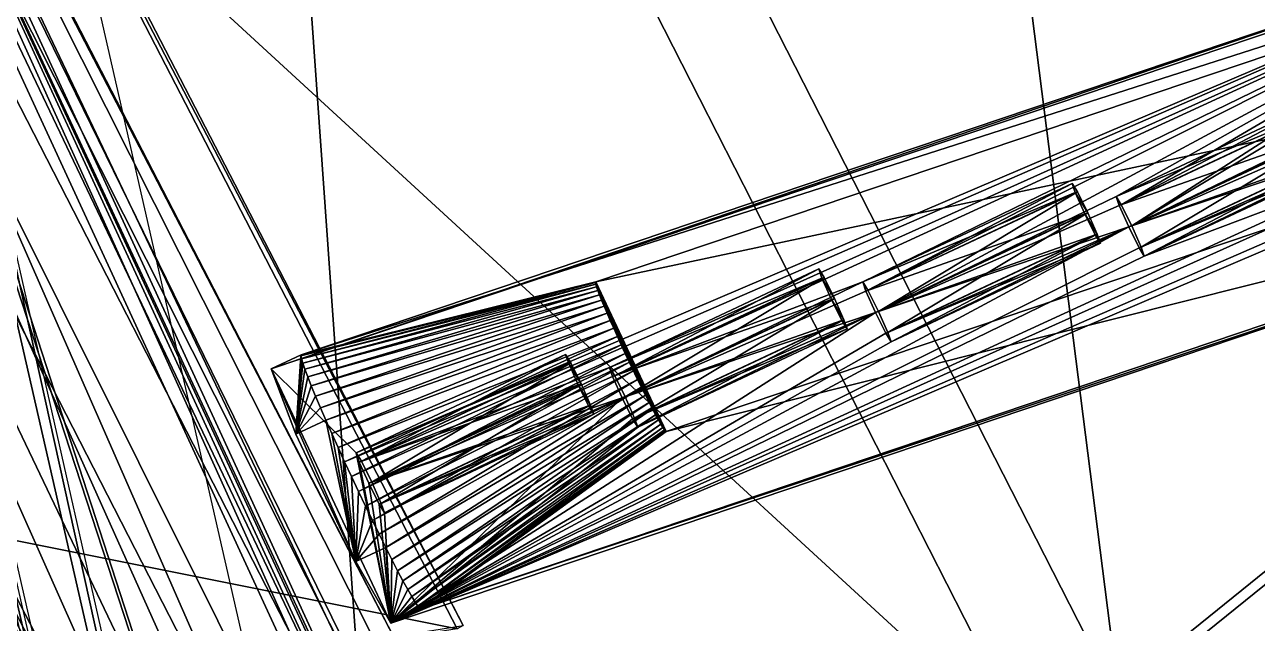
# Model space of a CAD drawing. Header units: millimetres. Extents: x -228 to 228, y -204 to 237.
# Drawn here: x 139.79 to 177.04, y 34.55 to 52.66 of the extents above; entities that cross this region are included whole.
import ezdxf

# ---------------------------------------------------------------- set-up
doc = ezdxf.new("R2010")
doc.units = ezdxf.units.MM
doc.header["$LTSCALE"] = 127.314815
for name, color, linetype in [('1', 7, 'CONTINUOUS'), ('1254', 7, 'CONTINUOUS'), ('1388', 7, 'CONTINUOUS'), ('1413', 7, 'CONTINUOUS'), ('1781', 7, 'CONTINUOUS'), ('1785', 7, 'CONTINUOUS'), ('1786', 7, 'CONTINUOUS'), ('1788', 7, 'CONTINUOUS'), ('1791', 7, 'CONTINUOUS'), ('1792', 7, 'CONTINUOUS'), ('1817', 7, 'CONTINUOUS'), ('28', 7, 'CONTINUOUS'), ('35', 7, 'CONTINUOUS'), ('54', 7, 'CONTINUOUS'), ('55', 7, 'CONTINUOUS'), ('573', 7, 'CONTINUOUS'), ('579', 7, 'CONTINUOUS'), ('598', 7, 'CONTINUOUS'), ('605', 7, 'CONTINUOUS'), ('725', 7, 'CONTINUOUS'), ('7379', 7, 'CONTINUOUS'), ('7406', 7, 'CONTINUOUS'), ('7407', 7, 'CONTINUOUS'), ('7410', 7, 'CONTINUOUS'), ('7776', 7, 'CONTINUOUS'), ('7777', 7, 'CONTINUOUS'), ('7778', 7, 'CONTINUOUS'), ('7779', 7, 'CONTINUOUS'), ('7780', 7, 'CONTINUOUS'), ('7781', 7, 'CONTINUOUS'), ('7782', 7, 'CONTINUOUS'), ('7783', 7, 'CONTINUOUS'), ('7784', 7, 'CONTINUOUS'), ('7785', 7, 'CONTINUOUS'), ('7786', 7, 'CONTINUOUS'), ('7787', 7, 'CONTINUOUS'), ('7788', 7, 'CONTINUOUS'), ('7790', 7, 'CONTINUOUS'), ('7791', 7, 'CONTINUOUS'), ('7798', 7, 'CONTINUOUS'), ('7800', 7, 'CONTINUOUS'), ('7801', 7, 'CONTINUOUS'), ('7803', 7, 'CONTINUOUS'), ('7806', 7, 'CONTINUOUS'), ('7829', 7, 'CONTINUOUS')]:
    doc.layers.add(name, color=color, linetype=linetype)

msp = doc.modelspace()

# ---------------------------------------------------------------- linework, layer by layer
at = {"layer": '1', "color": 5, "linetype": 'Continuous'}
msp.add_3dface([(153.046, 34.485, 1032.773), (131.588, 75.972, 1033.284), (93.212, 24.976, 1037.893), (153.046, 34.485, 1032.773)], dxfattribs=at)
at = {"layer": '1254', "color": 5, "linetype": 'Continuous'}
for points in [[(121.292, 70.028, 1027.748), (159.452, -12.478, 1025.142), (120.549, 69.599, 1026.788), (121.292, 70.028, 1027.748)], [(121.292, 70.028, 1027.748), (142.708, 28.716, 1027.035), (159.452, -12.478, 1025.142), (121.292, 70.028, 1027.748)], [(140.861, 27.882, 1025.974), (119.461, 68.971, 1026.509), (120.549, 69.599, 1026.788), (140.861, 27.882, 1025.974)], [(157.798, -13.048, 1024.474), (140.861, 27.882, 1025.974), (120.549, 69.599, 1026.788), (157.798, -13.048, 1024.474)], [(157.798, -13.048, 1024.474), (120.549, 69.599, 1026.788), (158.696, -12.728, 1024.603), (157.798, -13.048, 1024.474)], [(120.549, 69.599, 1026.788), (159.452, -12.478, 1025.142), (158.696, -12.728, 1024.603), (120.549, 69.599, 1026.788)]]:
    msp.add_3dface(points, dxfattribs=at)
at = {"layer": '1388', "color": 5, "linetype": 'Continuous'}
for points in [[(129.787, 74.933, 1029.772), (168.078, -8.29, 1027.757), (129.505, 74.77, 1029.13), (129.787, 74.933, 1029.772)], [(168.078, -8.29, 1027.757), (129.787, 74.933, 1029.772), (163.663, 3.74, 1028.28), (168.078, -8.29, 1027.757)], [(129.787, 74.933, 1029.772), (155.44, 23.939, 1028.99), (163.663, 3.74, 1028.28), (129.787, 74.933, 1029.772)], [(154.531, 23.572, 1028.094), (128.922, 74.433, 1028.874), (129.505, 74.77, 1029.13), (154.531, 23.572, 1028.094)], [(168.078, -8.29, 1027.757), (167.777, -8.367, 1027.135), (129.505, 74.77, 1029.13), (168.078, -8.29, 1027.757)], [(167.169, -8.569, 1026.864), (162.751, 3.428, 1027.385), (129.505, 74.77, 1029.13), (167.169, -8.569, 1026.864)], [(167.777, -8.367, 1027.135), (167.169, -8.569, 1026.864), (129.505, 74.77, 1029.13), (167.777, -8.367, 1027.135)], [(162.751, 3.428, 1027.385), (154.531, 23.572, 1028.094), (129.505, 74.77, 1029.13), (162.751, 3.428, 1027.385)]]:
    msp.add_3dface(points, dxfattribs=at)
at = {"layer": '1413', "color": 5, "linetype": 'Continuous'}
for points in [[(143.37, 19.293, 1028.884), (119.683, 69.099, 1030.304), (119.004, 68.707, 1029.783), (143.37, 19.293, 1028.884)], [(144.853, 19.947, 1029.433), (119.683, 69.099, 1030.304), (143.37, 19.293, 1028.884), (144.853, 19.947, 1029.433)], [(118.196, 68.241, 1029.657), (143.37, 19.293, 1028.884), (119.004, 68.707, 1029.783), (118.196, 68.241, 1029.657)]]:
    msp.add_3dface(points, dxfattribs=at)
at = {"layer": '1781', "color": 2, "linetype": 'Continuous'}
msp.add_3dface([(140.998, 10.149, 5), (126.308, 9.122, 5), (130.603, 54.096, 5), (140.998, 10.149, 5)], dxfattribs=at)
at = {"layer": '1785', "color": 2, "linetype": 'Continuous'}
for points in [[(129.289, 62.262, 26), (143.5, 0, 26), (134.711, 64.871, 26), (129.289, 62.262, 26)], [(134.711, 64.871, 26), (143.5, 0, 26), (149.517, 0, 26), (134.711, 64.871, 26)]]:
    msp.add_3dface(points, dxfattribs=at)
at = {"layer": '1786', "color": 2, "linetype": 'Continuous'}
for points in [[(138.889, 66.886, 25.156), (154.156, 0, 25.156), (133.212, 64.152, 18.855), (138.889, 66.886, 25.156)], [(154.156, 0, 25.156), (147.855, 0, 18.855), (133.212, 64.152, 18.855), (154.156, 0, 25.156)]]:
    msp.add_3dface(points, dxfattribs=at)
at = {"layer": '1788', "color": 2, "linetype": 'Continuous'}
for points in [[(133.081, 64.089, 18.527), (147.709, 0, 18.527), (132.873, 63.988, 14.121), (133.081, 64.089, 18.527)], [(147.709, 0, 18.527), (147.478, 0, 14.121), (132.873, 63.988, 14.121), (147.709, 0, 18.527)]]:
    msp.add_3dface(points, dxfattribs=at)
at = {"layer": '1791', "color": 2, "linetype": 'Continuous'}
for points in [[(141.304, 0, 23.804), (129.289, 62.262, 26), (127.311, 61.31, 23.804), (141.304, 0, 23.804)], [(143.5, 0, 26), (129.289, 62.262, 26), (141.304, 0, 23.804), (143.5, 0, 26)]]:
    msp.add_3dface(points, dxfattribs=at)
at = {"layer": '1792', "color": 2, "linetype": 'Continuous'}
msp.add_3dface([(141, 0, 18), (127.037, 61.178, 18), (139.154, 0, 11.112), (141, 0, 18)], dxfattribs=at)
at = {"layer": '1817', "color": 2, "linetype": 'Continuous'}
for points in [[(134.711, 64.871, 26), (149.517, 0, 26), (135.161, 65.09, 26.483), (134.711, 64.871, 26)], [(135.161, 65.09, 26.483), (149.517, 0, 26), (149.864, 0, 26.14), (135.161, 65.09, 26.483)]]:
    msp.add_3dface(points, dxfattribs=at)
at = {"layer": '28', "color": 5, "linetype": 'Continuous'}
for points in [[(152.865, 34.39, 1030.783), (83.571, 48.25, 1035.889), (131.412, 75.871, 1031.295), (152.865, 34.39, 1030.783)], [(93.212, 24.976, 1035.889), (83.571, 48.25, 1035.889), (152.865, 34.39, 1030.783), (93.212, 24.976, 1035.889)]]:
    msp.add_3dface(points, dxfattribs=at)
at = {"layer": '35', "color": 5, "linetype": 'Continuous'}
for points in [[(131.588, 75.972, 1033.284), (153.046, 34.485, 1032.773), (131.412, 75.871, 1031.295), (131.588, 75.972, 1033.284)], [(153.046, 34.485, 1032.773), (152.865, 34.39, 1030.783), (131.412, 75.871, 1031.295), (153.046, 34.485, 1032.773)]]:
    msp.add_3dface(points, dxfattribs=at)
at = {"layer": '54', "color": 5, "linetype": 'Continuous'}
for points in [[(119.461, 68.971, 1026.509), (140.861, 27.882, 1025.974), (84.948, 49.044, 1029.672), (119.461, 68.971, 1026.509)], [(84.948, 49.044, 1029.672), (140.861, 27.882, 1025.974), (94.747, 25.387, 1029.672), (84.948, 49.044, 1029.672)]]:
    msp.add_3dface(points, dxfattribs=at)
at = {"layer": '55', "color": 5, "linetype": 'Continuous'}
for points in [[(148.026, 18.961, 1030.543), (129.849, 74.968, 1030.472), (121.502, 70.149, 1031.411), (148.026, 18.961, 1030.543)], [(151.093, 33.866, 1029.97), (129.849, 74.968, 1030.472), (148.026, 18.961, 1030.543), (151.093, 33.866, 1029.97)]]:
    msp.add_3dface(points, dxfattribs=at)
at = {"layer": '573', "color": 5, "linetype": 'Continuous'}
for points in [[(129.849, 74.968, 1030.472), (151.093, 33.866, 1029.97), (129.787, 74.933, 1029.772), (129.849, 74.968, 1030.472)], [(129.787, 74.933, 1029.772), (151.093, 33.866, 1029.97), (155.44, 23.939, 1028.99), (129.787, 74.933, 1029.772)]]:
    msp.add_3dface(points, dxfattribs=at)
at = {"layer": '579', "color": 5, "linetype": 'Continuous'}
for points in [[(126.476, 73.021, 1028.903), (128.922, 74.433, 1028.874), (167.169, -8.569, 1026.864), (126.476, 73.021, 1028.903)], [(167.169, -8.569, 1026.864), (128.922, 74.433, 1028.874), (162.751, 3.428, 1027.385), (167.169, -8.569, 1026.864)], [(162.751, 3.428, 1027.385), (128.922, 74.433, 1028.874), (154.531, 23.572, 1028.094), (162.751, 3.428, 1027.385)], [(124.565, 71.918, 1028.934), (126.476, 73.021, 1028.903), (163.823, -10.296, 1026.662), (124.565, 71.918, 1028.934)], [(163.823, -10.296, 1026.662), (126.476, 73.021, 1028.903), (167.169, -8.569, 1026.864), (163.823, -10.296, 1026.662)], [(122.24, 70.575, 1028.707), (124.565, 71.918, 1028.934), (161.642, -11.401, 1026.38), (122.24, 70.575, 1028.707)], [(161.642, -11.401, 1026.38), (124.565, 71.918, 1028.934), (163.823, -10.296, 1026.662), (161.642, -11.401, 1026.38)], [(121.292, 70.028, 1027.748), (122.24, 70.575, 1028.707), (160.305, -12.063, 1025.877), (121.292, 70.028, 1027.748)], [(160.305, -12.063, 1025.877), (122.24, 70.575, 1028.707), (161.642, -11.401, 1026.38), (160.305, -12.063, 1025.877)], [(142.708, 28.716, 1027.035), (121.292, 70.028, 1027.748), (160.305, -12.063, 1025.877), (142.708, 28.716, 1027.035)]]:
    msp.add_3dface(points, dxfattribs=at)
at = {"layer": '598', "color": 5, "linetype": 'Continuous'}
for points in [[(120.796, 69.742, 1031.257), (120.194, 69.394, 1030.83), (159.266, -12.211, 1028.73), (120.796, 69.742, 1031.257)], [(147.435, 18.692, 1030.461), (120.796, 69.742, 1031.257), (159.266, -12.211, 1028.73), (147.435, 18.692, 1030.461)], [(120.194, 69.394, 1030.83), (119.683, 69.099, 1030.304), (159.266, -12.211, 1028.73), (120.194, 69.394, 1030.83)], [(159.266, -12.211, 1028.73), (119.683, 69.099, 1030.304), (144.853, 19.947, 1029.433), (159.266, -12.211, 1028.73)]]:
    msp.add_3dface(points, dxfattribs=at)
at = {"layer": '605', "color": 5, "linetype": 'Continuous'}
msp.add_3dface([(118.196, 68.241, 1029.657), (97.559, 26.141, 1032.484), (143.37, 19.293, 1028.884), (118.196, 68.241, 1029.657)], dxfattribs=at)
at = {"layer": '725', "color": 5, "linetype": 'Continuous'}
for points in [[(147.435, 18.692, 1030.461), (121.502, 70.149, 1031.411), (121.14, 69.94, 1031.392), (147.435, 18.692, 1030.461)], [(148.026, 18.961, 1030.543), (121.502, 70.149, 1031.411), (147.435, 18.692, 1030.461), (148.026, 18.961, 1030.543)], [(120.796, 69.742, 1031.257), (147.435, 18.692, 1030.461), (121.14, 69.94, 1031.392), (120.796, 69.742, 1031.257)]]:
    msp.add_3dface(points, dxfattribs=at)
at = {"layer": '7379', "color": 6, "linetype": 'Continuous'}
for points in [[(127.606, 73.673, 1026.6), (125.005, 72.172, 1026.6), (147.493, 28.273, 1025.993), (127.606, 73.673, 1026.6)], [(150.105, 29.785, 1025.993), (127.606, 73.673, 1026.6), (147.493, 28.273, 1025.993), (150.105, 29.785, 1025.993)]]:
    msp.add_3dface(points, dxfattribs=at)
at = {"layer": '7406', "color": 6, "linetype": 'Continuous'}
for points in [[(164.87, 95.188, 79.5), (146.238, 84.431, 553.05), (172.881, 32.169, 553.042), (164.87, 95.188, 79.5)], [(190.096, 46.066, 88.542), (164.87, 95.188, 79.5), (172.881, 32.169, 553.042), (190.096, 46.066, 88.542)], [(146.238, 84.431, 553.05), (127.606, 73.673, 1026.6), (150.105, 29.785, 1025.993), (146.238, 84.431, 553.05)], [(146.238, 84.431, 553.05), (150.105, 29.785, 1025.993), (172.881, 32.169, 553.042), (146.238, 84.431, 553.05)], [(200.294, 21.058, 99.884), (190.096, 46.066, 88.542), (172.881, 32.169, 553.042), (200.294, 21.058, 99.884)]]:
    msp.add_3dface(points, dxfattribs=at)
at = {"layer": '7407', "color": 6, "linetype": 'Continuous'}
for points in [[(143.637, 82.929, 553.05), (162.269, 93.686, 79.5), (187.545, 44.423, 88.591), (143.637, 82.929, 553.05)], [(125.005, 72.172, 1026.6), (143.637, 82.929, 553.05), (170.333, 30.504, 553.04), (125.005, 72.172, 1026.6)], [(170.333, 30.504, 553.04), (143.637, 82.929, 553.05), (187.545, 44.423, 88.591), (170.333, 30.504, 553.04)], [(147.493, 28.273, 1025.993), (125.005, 72.172, 1026.6), (170.333, 30.504, 553.04), (147.493, 28.273, 1025.993)], [(197.735, 19.35, 99.988), (170.333, 30.504, 553.04), (187.545, 44.423, 88.591), (197.735, 19.35, 99.988)]]:
    msp.add_3dface(points, dxfattribs=at)
at = {"layer": '7410', "color": 6, "linetype": 'Continuous'}
for points in [[(162.269, 93.686, 79.5), (164.87, 95.188, 79.5), (190.096, 46.066, 88.542), (162.269, 93.686, 79.5)], [(162.269, 93.686, 79.5), (190.096, 46.066, 88.542), (187.545, 44.423, 88.591), (162.269, 93.686, 79.5)]]:
    msp.add_3dface(points, dxfattribs=at)
at = {"layer": '7776', "color": 191, "linetype": 'Continuous', "true_color": 0xba45ff}
for points in [[(149.811, 39.707, 993.697), (147.245, 42.248, 1020.702), (187.887, 55.974, 92.692), (149.811, 39.707, 993.697)], [(149.967, 39.452, 992.993), (149.811, 39.707, 993.697), (187.887, 55.974, 92.692), (149.967, 39.452, 992.993)], [(157.466, 42.292, 818.904), (149.967, 39.452, 992.993), (187.887, 55.974, 92.692), (157.466, 42.292, 818.904)], [(157.622, 42.037, 818.199), (157.466, 42.292, 818.904), (187.887, 55.974, 92.692), (157.622, 42.037, 818.199)], [(187.887, 55.974, 92.692), (165.121, 44.877, 644.111), (157.622, 42.037, 818.199), (187.887, 55.974, 92.692)], [(165.277, 44.623, 643.406), (165.121, 44.877, 644.111), (187.887, 55.974, 92.692), (165.277, 44.623, 643.406)], [(165.591, 43.987, 643.117), (165.277, 44.623, 643.406), (187.887, 55.974, 92.692), (165.591, 43.987, 643.117)], [(172.776, 47.462, 469.317), (165.591, 43.987, 643.117), (187.887, 55.974, 92.692), (172.776, 47.462, 469.317)], [(172.932, 47.208, 468.613), (172.776, 47.462, 469.317), (187.887, 55.974, 92.692), (172.932, 47.208, 468.613)], [(173.246, 46.572, 468.324), (172.932, 47.208, 468.613), (187.887, 55.974, 92.692), (173.246, 46.572, 468.324)], [(180.431, 50.048, 294.524), (173.246, 46.572, 468.324), (187.887, 55.974, 92.692), (180.431, 50.048, 294.524)], [(181.283, 48.238, 294.535), (188.782, 51.078, 120.446), (150.862, 34.556, 1020.746), (181.283, 48.238, 294.535)], [(188.782, 51.078, 120.446), (188.938, 50.823, 119.741), (150.862, 34.556, 1020.746), (188.782, 51.078, 120.446)], [(150.862, 34.556, 1020.746), (188.938, 50.823, 119.741), (191.504, 48.282, 92.737), (150.862, 34.556, 1020.746)], [(180.525, 49.772, 295.232), (173.246, 46.572, 468.324), (180.431, 50.048, 294.524), (180.525, 49.772, 295.232)], [(180.813, 49.128, 295.528), (173.246, 46.572, 468.324), (180.525, 49.772, 295.232), (180.813, 49.128, 295.528)], [(173.534, 45.928, 468.62), (173.246, 46.572, 468.324), (180.813, 49.128, 295.528), (173.534, 45.928, 468.62)], [(173.628, 45.653, 469.328), (173.534, 45.928, 468.62), (180.813, 49.128, 295.528), (173.628, 45.653, 469.328)], [(180.813, 49.128, 295.528), (181.127, 48.492, 295.239), (173.628, 45.653, 469.328), (180.813, 49.128, 295.528)], [(150.862, 34.556, 1020.746), (173.628, 45.653, 469.328), (181.127, 48.492, 295.239), (150.862, 34.556, 1020.746)], [(181.127, 48.492, 295.239), (181.283, 48.238, 294.535), (150.862, 34.556, 1020.746), (181.127, 48.492, 295.239)], [(172.87, 47.187, 470.025), (165.591, 43.987, 643.117), (172.776, 47.462, 469.317), (172.87, 47.187, 470.025)], [(173.158, 46.543, 470.322), (165.591, 43.987, 643.117), (172.87, 47.187, 470.025), (173.158, 46.543, 470.322)], [(165.973, 43.067, 644.121), (173.158, 46.543, 470.322), (150.862, 34.556, 1020.746), (165.973, 43.067, 644.121)], [(173.158, 46.543, 470.322), (173.472, 45.907, 470.033), (150.862, 34.556, 1020.746), (173.158, 46.543, 470.322)], [(165.879, 43.343, 643.413), (165.591, 43.987, 643.117), (173.158, 46.543, 470.322), (165.879, 43.343, 643.413)], [(165.973, 43.067, 644.121), (165.879, 43.343, 643.413), (173.158, 46.543, 470.322), (165.973, 43.067, 644.121)], [(173.472, 45.907, 470.033), (173.628, 45.653, 469.328), (150.862, 34.556, 1020.746), (173.472, 45.907, 470.033)], [(157.936, 41.402, 817.91), (157.622, 42.037, 818.199), (165.121, 44.877, 644.111), (157.936, 41.402, 817.91)], [(165.215, 44.602, 644.819), (157.936, 41.402, 817.91), (165.121, 44.877, 644.111), (165.215, 44.602, 644.819)], [(165.503, 43.957, 645.115), (157.936, 41.402, 817.91), (165.215, 44.602, 644.819), (165.503, 43.957, 645.115)], [(158.317, 40.482, 818.915), (165.503, 43.957, 645.115), (150.862, 34.556, 1020.746), (158.317, 40.482, 818.915)], [(165.503, 43.957, 645.115), (165.817, 43.322, 644.826), (150.862, 34.556, 1020.746), (165.503, 43.957, 645.115)], [(158.224, 40.758, 818.207), (157.936, 41.402, 817.91), (165.503, 43.957, 645.115), (158.224, 40.758, 818.207)], [(158.317, 40.482, 818.915), (158.224, 40.758, 818.207), (165.503, 43.957, 645.115), (158.317, 40.482, 818.915)], [(165.817, 43.322, 644.826), (165.973, 43.067, 644.121), (150.862, 34.556, 1020.746), (165.817, 43.322, 644.826)], [(147.245, 42.248, 1020.702), (149.811, 39.707, 993.697), (150.862, 34.556, 1020.746), (147.245, 42.248, 1020.702)], [(147.988, 40.271, 1024.389), (147.245, 42.248, 1020.702), (149.797, 36.425, 1024.412), (147.988, 40.271, 1024.389)], [(149.797, 36.425, 1024.412), (147.245, 42.248, 1020.702), (150.862, 34.556, 1020.746), (149.797, 36.425, 1024.412)], [(150.281, 38.817, 992.704), (149.967, 39.452, 992.993), (157.466, 42.292, 818.904), (150.281, 38.817, 992.704)], [(157.56, 42.016, 819.612), (150.281, 38.817, 992.704), (157.466, 42.292, 818.904), (157.56, 42.016, 819.612)], [(157.848, 41.372, 819.908), (150.281, 38.817, 992.704), (157.56, 42.016, 819.612), (157.848, 41.372, 819.908)], [(150.569, 38.172, 993), (150.281, 38.817, 992.704), (157.848, 41.372, 819.908), (150.569, 38.172, 993)], [(150.662, 37.897, 993.708), (150.569, 38.172, 993), (157.848, 41.372, 819.908), (150.662, 37.897, 993.708)], [(150.662, 37.897, 993.708), (157.848, 41.372, 819.908), (150.862, 34.556, 1020.746), (150.662, 37.897, 993.708)], [(157.848, 41.372, 819.908), (158.162, 40.737, 819.619), (150.862, 34.556, 1020.746), (157.848, 41.372, 819.908)], [(158.162, 40.737, 819.619), (158.317, 40.482, 818.915), (150.862, 34.556, 1020.746), (158.162, 40.737, 819.619)], [(149.811, 39.707, 993.697), (149.905, 39.431, 994.405), (150.862, 34.556, 1020.746), (149.811, 39.707, 993.697)], [(149.905, 39.431, 994.405), (150.193, 38.787, 994.702), (150.862, 34.556, 1020.746), (149.905, 39.431, 994.405)], [(150.193, 38.787, 994.702), (150.507, 38.151, 994.413), (150.862, 34.556, 1020.746), (150.193, 38.787, 994.702)], [(150.507, 38.151, 994.413), (150.662, 37.897, 993.708), (150.862, 34.556, 1020.746), (150.507, 38.151, 994.413)]]:
    msp.add_3dface(points, dxfattribs=at)
at = {"layer": '7777', "color": 191, "linetype": 'Continuous', "true_color": 0xba45ff}
for points in [[(151.766, 34.982, 1020.792), (191.504, 48.282, 92.737), (192.408, 48.707, 92.783), (151.766, 34.982, 1020.792)], [(150.862, 34.556, 1020.746), (191.504, 48.282, 92.737), (151.766, 34.982, 1020.792), (150.862, 34.556, 1020.746)]]:
    msp.add_3dface(points, dxfattribs=at)
at = {"layer": '7778', "color": 191, "linetype": 'Continuous', "true_color": 0xba45ff}
for points in [[(196.926, 58.344, 101.883), (157.049, 44.877, 1012.41), (199.054, 53.819, 101.909), (196.926, 58.344, 101.883)], [(157.049, 44.877, 1012.41), (159.177, 40.352, 1012.437), (199.054, 53.819, 101.909), (157.049, 44.877, 1012.41)], [(157.044, 44.857, 1012.7), (159.177, 40.352, 1012.437), (157.049, 44.877, 1012.41), (157.044, 44.857, 1012.7)], [(159.157, 40.363, 1012.727), (159.177, 40.352, 1012.437), (157.044, 44.857, 1012.7), (159.157, 40.363, 1012.727)], [(157.053, 44.808, 1012.987), (159.157, 40.363, 1012.727), (157.044, 44.857, 1012.7), (157.053, 44.808, 1012.987)], [(159.123, 40.405, 1013.012), (159.157, 40.363, 1012.727), (157.053, 44.808, 1012.987), (159.123, 40.405, 1013.012)], [(157.076, 44.728, 1013.265), (159.123, 40.405, 1013.012), (157.053, 44.808, 1012.987), (157.076, 44.728, 1013.265)], [(159.076, 40.476, 1013.29), (159.123, 40.405, 1013.012), (157.076, 44.728, 1013.265), (159.076, 40.476, 1013.29)], [(157.114, 44.62, 1013.533), (159.076, 40.476, 1013.29), (157.076, 44.728, 1013.265), (157.114, 44.62, 1013.533)], [(159.015, 40.577, 1013.556), (159.076, 40.476, 1013.29), (157.114, 44.62, 1013.533), (159.015, 40.577, 1013.556)], [(157.164, 44.485, 1013.785), (159.015, 40.577, 1013.556), (157.114, 44.62, 1013.533), (157.164, 44.485, 1013.785)], [(158.942, 40.704, 1013.807), (159.015, 40.577, 1013.556), (157.164, 44.485, 1013.785), (158.942, 40.704, 1013.807)], [(157.228, 44.324, 1014.019), (158.942, 40.704, 1013.807), (157.164, 44.485, 1013.785), (157.228, 44.324, 1014.019)], [(158.858, 40.858, 1014.039), (158.942, 40.704, 1013.807), (157.228, 44.324, 1014.019), (158.858, 40.858, 1014.039)], [(157.304, 44.14, 1014.231), (158.858, 40.858, 1014.039), (157.228, 44.324, 1014.019), (157.304, 44.14, 1014.231)], [(158.764, 41.035, 1014.249), (158.858, 40.858, 1014.039), (157.304, 44.14, 1014.231), (158.764, 41.035, 1014.249)], [(157.39, 43.936, 1014.419), (158.764, 41.035, 1014.249), (157.304, 44.14, 1014.231), (157.39, 43.936, 1014.419)], [(158.661, 41.234, 1014.435), (158.764, 41.035, 1014.249), (157.39, 43.936, 1014.419), (158.661, 41.234, 1014.435)], [(157.487, 43.714, 1014.58), (158.661, 41.234, 1014.435), (157.39, 43.936, 1014.419), (157.487, 43.714, 1014.58)], [(158.551, 41.452, 1014.593), (158.661, 41.234, 1014.435), (157.487, 43.714, 1014.58), (158.551, 41.452, 1014.593)], [(157.592, 43.477, 1014.711), (158.551, 41.452, 1014.593), (157.487, 43.714, 1014.58), (157.592, 43.477, 1014.711)], [(158.434, 41.685, 1014.722), (158.551, 41.452, 1014.593), (157.592, 43.477, 1014.711), (158.434, 41.685, 1014.722)], [(157.703, 43.228, 1014.812), (158.434, 41.685, 1014.722), (157.592, 43.477, 1014.711), (157.703, 43.228, 1014.812)], [(158.314, 41.93, 1014.82), (158.434, 41.685, 1014.722), (157.703, 43.228, 1014.812), (158.314, 41.93, 1014.82)], [(157.821, 42.971, 1014.881), (158.314, 41.93, 1014.82), (157.703, 43.228, 1014.812), (157.821, 42.971, 1014.881)], [(158.19, 42.185, 1014.885), (158.314, 41.93, 1014.82), (157.821, 42.971, 1014.881), (158.19, 42.185, 1014.885)], [(157.942, 42.709, 1014.916), (158.19, 42.185, 1014.885), (157.821, 42.971, 1014.881), (157.942, 42.709, 1014.916)], [(158.066, 42.446, 1014.917), (158.19, 42.185, 1014.885), (157.942, 42.709, 1014.916), (158.066, 42.446, 1014.917)]]:
    msp.add_3dface(points, dxfattribs=at)
at = {"layer": '7779', "color": 191, "linetype": 'Continuous', "true_color": 0xba45ff}
for points in [[(187.887, 55.974, 92.692), (147.245, 42.248, 1020.702), (188.791, 56.399, 92.738), (187.887, 55.974, 92.692)], [(147.245, 42.248, 1020.702), (148.149, 42.673, 1020.747), (188.791, 56.399, 92.738), (147.245, 42.248, 1020.702)]]:
    msp.add_3dface(points, dxfattribs=at)
at = {"layer": '7780', "color": 191, "linetype": 'Continuous', "true_color": 0xba45ff}
for points in [[(156.138, 42.684, 994.019), (156.294, 42.43, 993.314), (156.232, 42.409, 994.726), (156.138, 42.684, 994.019)], [(156.294, 42.43, 993.314), (156.608, 41.794, 993.025), (156.232, 42.409, 994.726), (156.294, 42.43, 993.314)], [(156.608, 41.794, 993.025), (156.52, 41.764, 995.023), (156.232, 42.409, 994.726), (156.608, 41.794, 993.025)], [(156.896, 41.15, 993.321), (156.52, 41.764, 995.023), (156.608, 41.794, 993.025), (156.896, 41.15, 993.321)], [(156.834, 41.129, 994.734), (156.52, 41.764, 995.023), (156.896, 41.15, 993.321), (156.834, 41.129, 994.734)], [(156.99, 40.874, 994.029), (156.834, 41.129, 994.734), (156.896, 41.15, 993.321), (156.99, 40.874, 994.029)]]:
    msp.add_3dface(points, dxfattribs=at)
at = {"layer": '7781', "color": 191, "linetype": 'Continuous', "true_color": 0xba45ff}
for points in [[(150.193, 38.787, 994.702), (156.52, 41.764, 995.023), (156.834, 41.129, 994.734), (150.193, 38.787, 994.702)], [(150.281, 38.817, 992.704), (150.569, 38.172, 993), (156.608, 41.794, 993.025), (150.281, 38.817, 992.704)], [(150.569, 38.172, 993), (156.896, 41.15, 993.321), (156.608, 41.794, 993.025), (150.569, 38.172, 993)], [(150.507, 38.151, 994.413), (150.193, 38.787, 994.702), (156.834, 41.129, 994.734), (150.507, 38.151, 994.413)], [(150.507, 38.151, 994.413), (156.834, 41.129, 994.734), (156.99, 40.874, 994.029), (150.507, 38.151, 994.413)], [(150.569, 38.172, 993), (150.662, 37.897, 993.708), (156.896, 41.15, 993.321), (150.569, 38.172, 993)], [(150.662, 37.897, 993.708), (156.99, 40.874, 994.029), (156.896, 41.15, 993.321), (150.662, 37.897, 993.708)], [(150.662, 37.897, 993.708), (150.507, 38.151, 994.413), (156.99, 40.874, 994.029), (150.662, 37.897, 993.708)]]:
    msp.add_3dface(points, dxfattribs=at)
at = {"layer": '7782', "color": 191, "linetype": 'Continuous', "true_color": 0xba45ff}
for points in [[(149.811, 39.707, 993.697), (149.967, 39.452, 992.993), (156.138, 42.684, 994.019), (149.811, 39.707, 993.697)], [(149.811, 39.707, 993.697), (156.138, 42.684, 994.019), (156.232, 42.409, 994.726), (149.811, 39.707, 993.697)], [(149.967, 39.452, 992.993), (156.294, 42.43, 993.314), (156.138, 42.684, 994.019), (149.967, 39.452, 992.993)], [(149.905, 39.431, 994.405), (149.811, 39.707, 993.697), (156.232, 42.409, 994.726), (149.905, 39.431, 994.405)], [(156.52, 41.764, 995.023), (149.905, 39.431, 994.405), (156.232, 42.409, 994.726), (156.52, 41.764, 995.023)], [(149.967, 39.452, 992.993), (150.281, 38.817, 992.704), (156.294, 42.43, 993.314), (149.967, 39.452, 992.993)], [(150.281, 38.817, 992.704), (156.608, 41.794, 993.025), (156.294, 42.43, 993.314), (150.281, 38.817, 992.704)], [(150.193, 38.787, 994.702), (149.905, 39.431, 994.405), (156.52, 41.764, 995.023), (150.193, 38.787, 994.702)]]:
    msp.add_3dface(points, dxfattribs=at)
at = {"layer": '7783', "color": 191, "linetype": 'Continuous', "true_color": 0xba45ff}
for points in [[(163.793, 45.269, 819.225), (163.949, 45.015, 818.52), (163.887, 44.994, 819.933), (163.793, 45.269, 819.225)], [(163.949, 45.015, 818.52), (164.263, 44.379, 818.232), (163.887, 44.994, 819.933), (163.949, 45.015, 818.52)], [(164.263, 44.379, 818.232), (164.175, 44.35, 820.229), (163.887, 44.994, 819.933), (164.263, 44.379, 818.232)], [(164.551, 43.735, 818.528), (164.175, 44.35, 820.229), (164.263, 44.379, 818.232), (164.551, 43.735, 818.528)], [(164.489, 43.714, 819.94), (164.175, 44.35, 820.229), (164.551, 43.735, 818.528), (164.489, 43.714, 819.94)], [(164.645, 43.46, 819.236), (164.489, 43.714, 819.94), (164.551, 43.735, 818.528), (164.645, 43.46, 819.236)]]:
    msp.add_3dface(points, dxfattribs=at)
at = {"layer": '7784', "color": 191, "linetype": 'Continuous', "true_color": 0xba45ff}
for points in [[(157.848, 41.372, 819.908), (164.175, 44.35, 820.229), (164.489, 43.714, 819.94), (157.848, 41.372, 819.908)], [(157.936, 41.402, 817.91), (158.224, 40.758, 818.207), (164.263, 44.379, 818.232), (157.936, 41.402, 817.91)], [(158.224, 40.758, 818.207), (164.551, 43.735, 818.528), (164.263, 44.379, 818.232), (158.224, 40.758, 818.207)], [(158.162, 40.737, 819.619), (157.848, 41.372, 819.908), (164.489, 43.714, 819.94), (158.162, 40.737, 819.619)], [(158.162, 40.737, 819.619), (164.489, 43.714, 819.94), (164.645, 43.46, 819.236), (158.162, 40.737, 819.619)], [(158.224, 40.758, 818.207), (158.317, 40.482, 818.915), (164.551, 43.735, 818.528), (158.224, 40.758, 818.207)], [(158.317, 40.482, 818.915), (164.645, 43.46, 819.236), (164.551, 43.735, 818.528), (158.317, 40.482, 818.915)], [(158.317, 40.482, 818.915), (158.162, 40.737, 819.619), (164.645, 43.46, 819.236), (158.317, 40.482, 818.915)]]:
    msp.add_3dface(points, dxfattribs=at)
at = {"layer": '7785', "color": 191, "linetype": 'Continuous', "true_color": 0xba45ff}
for points in [[(157.466, 42.292, 818.904), (157.622, 42.037, 818.199), (163.793, 45.269, 819.225), (157.466, 42.292, 818.904)], [(157.466, 42.292, 818.904), (163.793, 45.269, 819.225), (163.887, 44.994, 819.933), (157.466, 42.292, 818.904)], [(157.622, 42.037, 818.199), (163.949, 45.015, 818.52), (163.793, 45.269, 819.225), (157.622, 42.037, 818.199)], [(157.56, 42.016, 819.612), (157.466, 42.292, 818.904), (163.887, 44.994, 819.933), (157.56, 42.016, 819.612)], [(164.175, 44.35, 820.229), (157.56, 42.016, 819.612), (163.887, 44.994, 819.933), (164.175, 44.35, 820.229)], [(157.622, 42.037, 818.199), (157.936, 41.402, 817.91), (163.949, 45.015, 818.52), (157.622, 42.037, 818.199)], [(157.936, 41.402, 817.91), (164.263, 44.379, 818.232), (163.949, 45.015, 818.52), (157.936, 41.402, 817.91)], [(157.848, 41.372, 819.908), (157.56, 42.016, 819.612), (164.175, 44.35, 820.229), (157.848, 41.372, 819.908)]]:
    msp.add_3dface(points, dxfattribs=at)
at = {"layer": '7786', "color": 191, "linetype": 'Continuous', "true_color": 0xba45ff}
for points in [[(171.448, 47.855, 644.432), (171.604, 47.6, 643.727), (171.542, 47.579, 645.14), (171.448, 47.855, 644.432)], [(171.604, 47.6, 643.727), (171.918, 46.964, 643.438), (171.542, 47.579, 645.14), (171.604, 47.6, 643.727)], [(171.918, 46.964, 643.438), (171.83, 46.935, 645.436), (171.542, 47.579, 645.14), (171.918, 46.964, 643.438)], [(172.206, 46.32, 643.734), (171.83, 46.935, 645.436), (171.918, 46.964, 643.438), (172.206, 46.32, 643.734)], [(172.144, 46.299, 645.147), (171.83, 46.935, 645.436), (172.206, 46.32, 643.734), (172.144, 46.299, 645.147)], [(172.3, 46.045, 644.442), (172.144, 46.299, 645.147), (172.206, 46.32, 643.734), (172.3, 46.045, 644.442)]]:
    msp.add_3dface(points, dxfattribs=at)
at = {"layer": '7787', "color": 191, "linetype": 'Continuous', "true_color": 0xba45ff}
for points in [[(165.591, 43.987, 643.117), (165.879, 43.343, 643.413), (171.918, 46.964, 643.438), (165.591, 43.987, 643.117)], [(165.879, 43.343, 643.413), (172.206, 46.32, 643.734), (171.918, 46.964, 643.438), (165.879, 43.343, 643.413)], [(165.503, 43.957, 645.115), (171.83, 46.935, 645.436), (172.144, 46.299, 645.147), (165.503, 43.957, 645.115)], [(165.817, 43.322, 644.826), (165.503, 43.957, 645.115), (172.144, 46.299, 645.147), (165.817, 43.322, 644.826)], [(165.817, 43.322, 644.826), (172.144, 46.299, 645.147), (172.3, 46.045, 644.442), (165.817, 43.322, 644.826)], [(165.879, 43.343, 643.413), (165.973, 43.067, 644.121), (172.206, 46.32, 643.734), (165.879, 43.343, 643.413)], [(165.973, 43.067, 644.121), (172.3, 46.045, 644.442), (172.206, 46.32, 643.734), (165.973, 43.067, 644.121)], [(165.973, 43.067, 644.121), (165.817, 43.322, 644.826), (172.3, 46.045, 644.442), (165.973, 43.067, 644.121)]]:
    msp.add_3dface(points, dxfattribs=at)
at = {"layer": '7788', "color": 191, "linetype": 'Continuous', "true_color": 0xba45ff}
for points in [[(165.121, 44.877, 644.111), (165.277, 44.623, 643.406), (171.448, 47.855, 644.432), (165.121, 44.877, 644.111)], [(165.121, 44.877, 644.111), (171.448, 47.855, 644.432), (171.542, 47.579, 645.14), (165.121, 44.877, 644.111)], [(165.277, 44.623, 643.406), (171.604, 47.6, 643.727), (171.448, 47.855, 644.432), (165.277, 44.623, 643.406)], [(165.215, 44.602, 644.819), (165.121, 44.877, 644.111), (171.542, 47.579, 645.14), (165.215, 44.602, 644.819)], [(171.83, 46.935, 645.436), (165.215, 44.602, 644.819), (171.542, 47.579, 645.14), (171.83, 46.935, 645.436)], [(165.277, 44.623, 643.406), (165.591, 43.987, 643.117), (171.604, 47.6, 643.727), (165.277, 44.623, 643.406)], [(165.591, 43.987, 643.117), (171.918, 46.964, 643.438), (171.604, 47.6, 643.727), (165.591, 43.987, 643.117)], [(165.503, 43.957, 645.115), (165.215, 44.602, 644.819), (171.83, 46.935, 645.436), (165.503, 43.957, 645.115)]]:
    msp.add_3dface(points, dxfattribs=at)
at = {"layer": '7790', "color": 191, "linetype": 'Continuous', "true_color": 0xba45ff}
for points in [[(173.246, 46.572, 468.324), (173.534, 45.928, 468.62), (179.573, 49.55, 468.645), (173.246, 46.572, 468.324)], [(173.534, 45.928, 468.62), (179.861, 48.905, 468.941), (179.573, 49.55, 468.645), (173.534, 45.928, 468.62)], [(173.158, 46.543, 470.322), (179.485, 49.52, 470.643), (179.799, 48.885, 470.354), (173.158, 46.543, 470.322)], [(173.472, 45.907, 470.033), (173.158, 46.543, 470.322), (179.799, 48.885, 470.354), (173.472, 45.907, 470.033)], [(173.472, 45.907, 470.033), (179.799, 48.885, 470.354), (179.955, 48.63, 469.649), (173.472, 45.907, 470.033)], [(173.534, 45.928, 468.62), (173.628, 45.653, 469.328), (179.861, 48.905, 468.941), (173.534, 45.928, 468.62)], [(173.628, 45.653, 469.328), (179.955, 48.63, 469.649), (179.861, 48.905, 468.941), (173.628, 45.653, 469.328)], [(173.628, 45.653, 469.328), (173.472, 45.907, 470.033), (179.955, 48.63, 469.649), (173.628, 45.653, 469.328)]]:
    msp.add_3dface(points, dxfattribs=at)
at = {"layer": '7791', "color": 191, "linetype": 'Continuous', "true_color": 0xba45ff}
for points in [[(172.776, 47.462, 469.317), (172.932, 47.208, 468.613), (179.104, 50.44, 469.638), (172.776, 47.462, 469.317)], [(172.776, 47.462, 469.317), (179.104, 50.44, 469.638), (179.197, 50.164, 470.346), (172.776, 47.462, 469.317)], [(172.932, 47.208, 468.613), (179.259, 50.185, 468.934), (179.104, 50.44, 469.638), (172.932, 47.208, 468.613)], [(172.87, 47.187, 470.025), (172.776, 47.462, 469.317), (179.197, 50.164, 470.346), (172.87, 47.187, 470.025)], [(179.485, 49.52, 470.643), (172.87, 47.187, 470.025), (179.197, 50.164, 470.346), (179.485, 49.52, 470.643)], [(172.932, 47.208, 468.613), (173.246, 46.572, 468.324), (179.259, 50.185, 468.934), (172.932, 47.208, 468.613)], [(173.246, 46.572, 468.324), (179.573, 49.55, 468.645), (179.259, 50.185, 468.934), (173.246, 46.572, 468.324)], [(173.158, 46.543, 470.322), (172.87, 47.187, 470.025), (179.485, 49.52, 470.643), (173.158, 46.543, 470.322)]]:
    msp.add_3dface(points, dxfattribs=at)
at = {"layer": '7798', "color": 191, "linetype": 'Continuous', "true_color": 0xba45ff}
for points in [[(147.245, 42.248, 1020.702), (147.988, 40.271, 1024.389), (148.149, 42.673, 1020.747), (147.245, 42.248, 1020.702)], [(148.149, 42.673, 1020.747), (147.988, 40.271, 1024.389), (148.139, 42.64, 1021.24), (148.149, 42.673, 1020.747)], [(148.139, 42.64, 1021.24), (147.988, 40.271, 1024.389), (148.155, 42.555, 1021.727), (148.139, 42.64, 1021.24)], [(148.155, 42.555, 1021.727), (147.988, 40.271, 1024.389), (148.194, 42.42, 1022.201), (148.155, 42.555, 1021.727)], [(148.194, 42.42, 1022.201), (147.988, 40.271, 1024.389), (148.258, 42.236, 1022.655), (148.194, 42.42, 1022.201)], [(148.258, 42.236, 1022.655), (147.988, 40.271, 1024.389), (148.344, 42.006, 1023.084), (148.258, 42.236, 1022.655)], [(148.344, 42.006, 1023.084), (147.988, 40.271, 1024.389), (148.452, 41.733, 1023.482), (148.344, 42.006, 1023.084)], [(148.452, 41.733, 1023.482), (147.988, 40.271, 1024.389), (148.581, 41.421, 1023.842), (148.452, 41.733, 1023.482)], [(148.581, 41.421, 1023.842), (147.988, 40.271, 1024.389), (148.728, 41.074, 1024.162), (148.581, 41.421, 1023.842)], [(148.728, 41.074, 1024.162), (147.988, 40.271, 1024.389), (148.892, 40.696, 1024.435), (148.728, 41.074, 1024.162)], [(147.988, 40.271, 1024.389), (149.797, 36.425, 1024.412), (148.892, 40.696, 1024.435), (147.988, 40.271, 1024.389)], [(148.892, 40.696, 1024.435), (149.797, 36.425, 1024.412), (149.07, 40.293, 1024.659), (148.892, 40.696, 1024.435)], [(149.07, 40.293, 1024.659), (149.797, 36.425, 1024.412), (149.261, 39.87, 1024.83), (149.07, 40.293, 1024.659)], [(149.261, 39.87, 1024.83), (149.797, 36.425, 1024.412), (149.46, 39.433, 1024.947), (149.261, 39.87, 1024.83)], [(149.46, 39.433, 1024.947), (149.797, 36.425, 1024.412), (149.667, 38.988, 1025.007), (149.46, 39.433, 1024.947)], [(149.667, 38.988, 1025.007), (149.797, 36.425, 1024.412), (149.877, 38.541, 1025.009), (149.667, 38.988, 1025.007)], [(149.877, 38.541, 1025.009), (149.797, 36.425, 1024.412), (150.088, 38.098, 1024.955), (149.877, 38.541, 1025.009)], [(150.088, 38.098, 1024.955), (149.797, 36.425, 1024.412), (150.298, 37.664, 1024.843), (150.088, 38.098, 1024.955)], [(150.298, 37.664, 1024.843), (149.797, 36.425, 1024.412), (150.503, 37.247, 1024.677), (150.298, 37.664, 1024.843)], [(150.503, 37.247, 1024.677), (149.797, 36.425, 1024.412), (150.701, 36.85, 1024.458), (150.503, 37.247, 1024.677)], [(149.797, 36.425, 1024.412), (150.862, 34.556, 1020.746), (150.701, 36.85, 1024.458), (149.797, 36.425, 1024.412)], [(150.701, 36.85, 1024.458), (150.862, 34.556, 1020.746), (150.888, 36.481, 1024.188), (150.701, 36.85, 1024.458)], [(150.888, 36.481, 1024.188), (150.862, 34.556, 1020.746), (151.063, 36.143, 1023.873), (150.888, 36.481, 1024.188)], [(151.063, 36.143, 1023.873), (150.862, 34.556, 1020.746), (151.223, 35.841, 1023.516), (151.063, 36.143, 1023.873)], [(151.223, 35.841, 1023.516), (150.862, 34.556, 1020.746), (151.366, 35.58, 1023.121), (151.223, 35.841, 1023.516)], [(151.366, 35.58, 1023.121), (150.862, 34.556, 1020.746), (151.49, 35.362, 1022.695), (151.366, 35.58, 1023.121)], [(151.49, 35.362, 1022.695), (150.862, 34.556, 1020.746), (151.593, 35.192, 1022.243), (151.49, 35.362, 1022.695)], [(151.593, 35.192, 1022.243), (150.862, 34.556, 1020.746), (151.674, 35.071, 1021.771), (151.593, 35.192, 1022.243)], [(151.674, 35.071, 1021.771), (150.862, 34.556, 1020.746), (151.732, 35, 1021.285), (151.674, 35.071, 1021.771)], [(150.862, 34.556, 1020.746), (151.766, 34.982, 1020.792), (151.732, 35, 1021.285), (150.862, 34.556, 1020.746)]]:
    msp.add_3dface(points, dxfattribs=at)
at = {"layer": '7800', "color": 191, "linetype": 'Continuous', "true_color": 0xba45ff}
for points in [[(159.177, 40.352, 1012.437), (192.408, 48.707, 92.783), (199.054, 53.819, 101.909), (159.177, 40.352, 1012.437)], [(151.766, 34.982, 1020.792), (192.408, 48.707, 92.783), (159.177, 40.352, 1012.437), (151.766, 34.982, 1020.792)]]:
    msp.add_3dface(points, dxfattribs=at)
at = {"layer": '7801', "color": 191, "linetype": 'Continuous', "true_color": 0xba45ff}
for points in [[(157.049, 44.877, 1012.41), (196.926, 58.344, 101.883), (148.149, 42.673, 1020.747), (157.049, 44.877, 1012.41)], [(148.149, 42.673, 1020.747), (196.926, 58.344, 101.883), (188.791, 56.399, 92.738), (148.149, 42.673, 1020.747)]]:
    msp.add_3dface(points, dxfattribs=at)
at = {"layer": '7803', "color": 191, "linetype": 'Continuous', "true_color": 0xba45ff}
for points in [[(157.044, 44.857, 1012.7), (157.049, 44.877, 1012.41), (148.139, 42.64, 1021.24), (157.044, 44.857, 1012.7)], [(157.049, 44.877, 1012.41), (148.149, 42.673, 1020.747), (148.139, 42.64, 1021.24), (157.049, 44.877, 1012.41)], [(157.044, 44.857, 1012.7), (148.139, 42.64, 1021.24), (148.155, 42.555, 1021.727), (157.044, 44.857, 1012.7)], [(157.053, 44.808, 1012.987), (157.044, 44.857, 1012.7), (148.155, 42.555, 1021.727), (157.053, 44.808, 1012.987)], [(157.053, 44.808, 1012.987), (148.155, 42.555, 1021.727), (148.194, 42.42, 1022.201), (157.053, 44.808, 1012.987)], [(157.076, 44.728, 1013.265), (157.053, 44.808, 1012.987), (148.194, 42.42, 1022.201), (157.076, 44.728, 1013.265)], [(157.076, 44.728, 1013.265), (148.194, 42.42, 1022.201), (148.258, 42.236, 1022.655), (157.076, 44.728, 1013.265)], [(157.114, 44.62, 1013.533), (157.076, 44.728, 1013.265), (148.258, 42.236, 1022.655), (157.114, 44.62, 1013.533)], [(157.114, 44.62, 1013.533), (148.258, 42.236, 1022.655), (148.344, 42.006, 1023.084), (157.114, 44.62, 1013.533)], [(157.164, 44.485, 1013.785), (157.114, 44.62, 1013.533), (148.344, 42.006, 1023.084), (157.164, 44.485, 1013.785)], [(157.164, 44.485, 1013.785), (148.344, 42.006, 1023.084), (148.452, 41.733, 1023.482), (157.164, 44.485, 1013.785)], [(157.228, 44.324, 1014.019), (157.164, 44.485, 1013.785), (148.452, 41.733, 1023.482), (157.228, 44.324, 1014.019)], [(157.228, 44.324, 1014.019), (148.452, 41.733, 1023.482), (148.581, 41.421, 1023.842), (157.228, 44.324, 1014.019)], [(157.304, 44.14, 1014.231), (157.228, 44.324, 1014.019), (148.581, 41.421, 1023.842), (157.304, 44.14, 1014.231)], [(157.304, 44.14, 1014.231), (148.581, 41.421, 1023.842), (148.728, 41.074, 1024.162), (157.304, 44.14, 1014.231)], [(157.39, 43.936, 1014.419), (157.304, 44.14, 1014.231), (148.728, 41.074, 1024.162), (157.39, 43.936, 1014.419)], [(157.39, 43.936, 1014.419), (148.728, 41.074, 1024.162), (148.892, 40.696, 1024.435), (157.39, 43.936, 1014.419)], [(157.487, 43.714, 1014.58), (157.39, 43.936, 1014.419), (148.892, 40.696, 1024.435), (157.487, 43.714, 1014.58)], [(157.487, 43.714, 1014.58), (148.892, 40.696, 1024.435), (149.07, 40.293, 1024.659), (157.487, 43.714, 1014.58)], [(157.592, 43.477, 1014.711), (157.487, 43.714, 1014.58), (149.07, 40.293, 1024.659), (157.592, 43.477, 1014.711)], [(157.592, 43.477, 1014.711), (149.07, 40.293, 1024.659), (149.261, 39.87, 1024.83), (157.592, 43.477, 1014.711)], [(157.703, 43.228, 1014.812), (157.592, 43.477, 1014.711), (149.261, 39.87, 1024.83), (157.703, 43.228, 1014.812)], [(157.703, 43.228, 1014.812), (149.261, 39.87, 1024.83), (149.46, 39.433, 1024.947), (157.703, 43.228, 1014.812)], [(157.821, 42.971, 1014.881), (157.703, 43.228, 1014.812), (149.46, 39.433, 1024.947), (157.821, 42.971, 1014.881)], [(157.821, 42.971, 1014.881), (149.46, 39.433, 1024.947), (149.667, 38.988, 1025.007), (157.821, 42.971, 1014.881)], [(157.942, 42.709, 1014.916), (157.821, 42.971, 1014.881), (149.667, 38.988, 1025.007), (157.942, 42.709, 1014.916)], [(157.942, 42.709, 1014.916), (149.667, 38.988, 1025.007), (149.877, 38.541, 1025.009), (157.942, 42.709, 1014.916)], [(158.066, 42.446, 1014.917), (157.942, 42.709, 1014.916), (149.877, 38.541, 1025.009), (158.066, 42.446, 1014.917)], [(158.066, 42.446, 1014.917), (149.877, 38.541, 1025.009), (150.088, 38.098, 1024.955), (158.066, 42.446, 1014.917)], [(158.19, 42.185, 1014.885), (158.066, 42.446, 1014.917), (150.088, 38.098, 1024.955), (158.19, 42.185, 1014.885)], [(158.19, 42.185, 1014.885), (150.088, 38.098, 1024.955), (150.298, 37.664, 1024.843), (158.19, 42.185, 1014.885)], [(158.314, 41.93, 1014.82), (158.19, 42.185, 1014.885), (150.298, 37.664, 1024.843), (158.314, 41.93, 1014.82)], [(158.314, 41.93, 1014.82), (150.298, 37.664, 1024.843), (150.503, 37.247, 1024.677), (158.314, 41.93, 1014.82)], [(158.434, 41.685, 1014.722), (158.314, 41.93, 1014.82), (150.503, 37.247, 1024.677), (158.434, 41.685, 1014.722)], [(158.434, 41.685, 1014.722), (150.503, 37.247, 1024.677), (150.701, 36.85, 1024.458), (158.434, 41.685, 1014.722)], [(158.551, 41.452, 1014.593), (158.434, 41.685, 1014.722), (150.701, 36.85, 1024.458), (158.551, 41.452, 1014.593)], [(158.551, 41.452, 1014.593), (150.701, 36.85, 1024.458), (150.888, 36.481, 1024.188), (158.551, 41.452, 1014.593)], [(158.661, 41.234, 1014.435), (158.551, 41.452, 1014.593), (150.888, 36.481, 1024.188), (158.661, 41.234, 1014.435)], [(158.661, 41.234, 1014.435), (150.888, 36.481, 1024.188), (151.063, 36.143, 1023.873), (158.661, 41.234, 1014.435)], [(158.764, 41.035, 1014.249), (158.661, 41.234, 1014.435), (151.063, 36.143, 1023.873), (158.764, 41.035, 1014.249)], [(158.764, 41.035, 1014.249), (151.063, 36.143, 1023.873), (151.223, 35.841, 1023.516), (158.764, 41.035, 1014.249)], [(158.858, 40.858, 1014.039), (158.764, 41.035, 1014.249), (151.223, 35.841, 1023.516), (158.858, 40.858, 1014.039)], [(158.858, 40.858, 1014.039), (151.223, 35.841, 1023.516), (151.366, 35.58, 1023.121), (158.858, 40.858, 1014.039)], [(158.942, 40.704, 1013.807), (158.858, 40.858, 1014.039), (151.366, 35.58, 1023.121), (158.942, 40.704, 1013.807)], [(158.942, 40.704, 1013.807), (151.366, 35.58, 1023.121), (151.49, 35.362, 1022.695), (158.942, 40.704, 1013.807)], [(159.015, 40.577, 1013.556), (158.942, 40.704, 1013.807), (151.49, 35.362, 1022.695), (159.015, 40.577, 1013.556)], [(159.015, 40.577, 1013.556), (151.49, 35.362, 1022.695), (151.593, 35.192, 1022.243), (159.015, 40.577, 1013.556)], [(159.076, 40.476, 1013.29), (159.015, 40.577, 1013.556), (151.593, 35.192, 1022.243), (159.076, 40.476, 1013.29)], [(159.076, 40.476, 1013.29), (151.593, 35.192, 1022.243), (151.674, 35.071, 1021.771), (159.076, 40.476, 1013.29)], [(159.123, 40.405, 1013.012), (159.076, 40.476, 1013.29), (151.674, 35.071, 1021.771), (159.123, 40.405, 1013.012)], [(159.123, 40.405, 1013.012), (151.674, 35.071, 1021.771), (151.732, 35, 1021.285), (159.123, 40.405, 1013.012)], [(159.157, 40.363, 1012.727), (159.123, 40.405, 1013.012), (151.732, 35, 1021.285), (159.157, 40.363, 1012.727)], [(151.766, 34.982, 1020.792), (159.157, 40.363, 1012.727), (151.732, 35, 1021.285), (151.766, 34.982, 1020.792)], [(151.766, 34.982, 1020.792), (159.177, 40.352, 1012.437), (159.157, 40.363, 1012.727), (151.766, 34.982, 1020.792)]]:
    msp.add_3dface(points, dxfattribs=at)
at = {"layer": '7806', "color": 191, "linetype": 'Continuous', "true_color": 0xba45ff}
msp.add_3dface([(206.887, 35.25, 111.596), (165.741, 25.647, 1012.005), (208.823, 30.641, 111.635), (206.887, 35.25, 111.596)], dxfattribs=at)
at = {"layer": '7829', "color": 191, "linetype": 'Continuous', "true_color": 0xba45ff}
for points in [[(165.741, 25.647, 1012.005), (206.887, 35.25, 111.596), (156.745, 23.838, 1020.334), (165.741, 25.647, 1012.005)], [(156.745, 23.838, 1020.334), (206.887, 35.25, 111.596), (198.689, 33.628, 102.444), (156.745, 23.838, 1020.334)]]:
    msp.add_3dface(points, dxfattribs=at)

doc.saveas('drawing.dxf')
